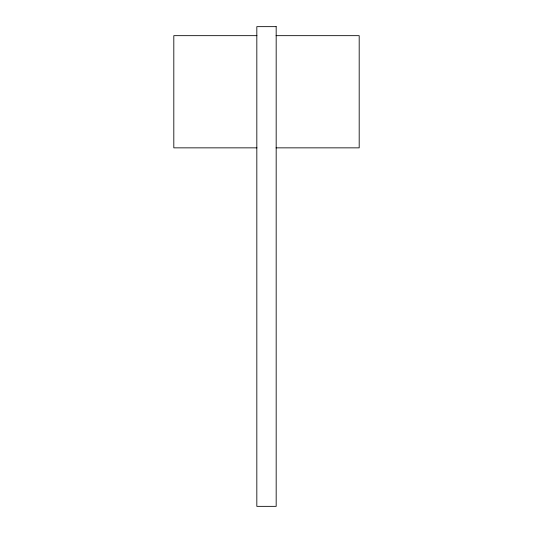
<?xml version="1.0" encoding="UTF-8"?>
<svg xmlns="http://www.w3.org/2000/svg" width="533" height="533" viewBox="0 0 533 533"><rect width="100%" height="100%" fill="white"/><g stroke="black" fill="none" stroke-linecap="round" stroke-linejoin="round"><path stroke-width="0.8" d="M256.939 35.664L173.811 35.664L173.811 147.854L256.939 147.854M276.061 35.664L359.189 35.664L359.189 147.854L276.061 147.854M276.174 26.65L256.826 26.65L256.826 506.35L276.174 506.35L276.174 26.65"/></g></svg>
